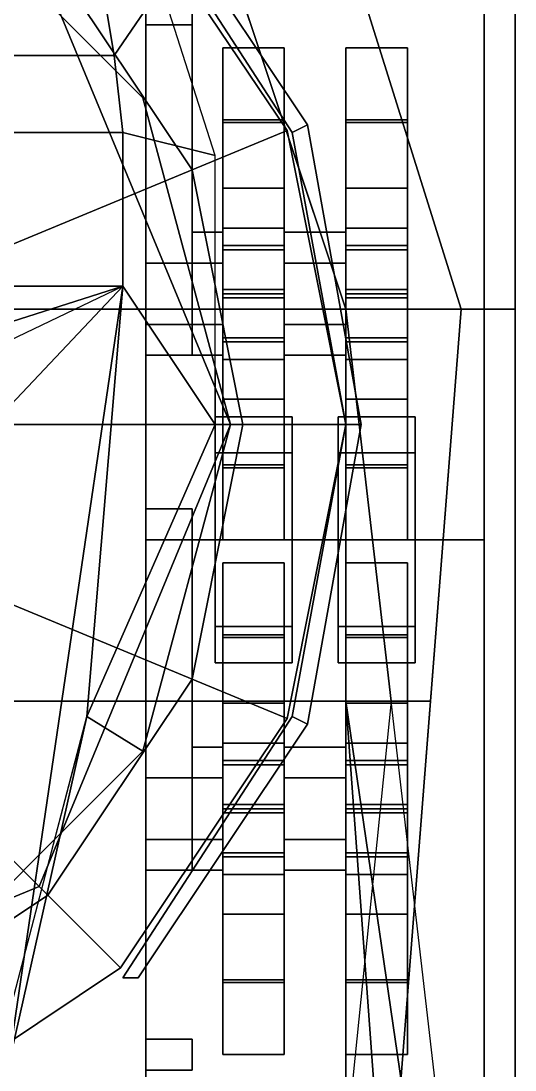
# Model space of a CAD drawing. Header units: millimetres. Extents: x -1.4 to 1.2, y -3.9 to 13.4.
# Drawn here: x 0.578 to 1.22, y -0.65 to 0.715 of the extents above; entities that cross this region are included whole.
import ezdxf

# ---------------------------------------------------------------- set-up
doc = ezdxf.new("R2010")
doc.units = ezdxf.units.MM
doc.header["$MEASUREMENT"] = 0
for name, color, linetype in [('crane_superstructure', 4, 'Continuous'), ('crane_turret', 2, 'Continuous'), ('fenders', 6, 'Continuous'), ('tank_only', 6, 'Continuous'), ('torsions', 5, 'Continuous'), ('tracks', 3, 'Continuous'), ('turret', 2, 'Continuous'), ('wheels', 2, 'Continuous')]:
    doc.layers.add(name, color=color, linetype=linetype)

msp = doc.modelspace()

# ---------------------------------------------------------------- linework, layer by layer
for points in [[(-0.74, 2.76, 0.59), (-0.74, -2.51, 0.67), (0.74, -2.51, 0.67), (0.74, 2.76, 0.59)], [(-0.74, -2.51, 0.67), (-0.74, 2.76, 0.59), (0.74, 2.76, 0.59), (0.74, -2.51, 0.67)], [(0.74, -2.51, 0.67), (0.74, -2.38, 0.39), (0.74, 2.39, 0.39), (0.74, 2.76, 0.59)], [(0.74, -2.51, 0.67), (0.74, 2.76, 0.59), (0.74, 1.65, 1.35), (0.74, 0.34, 1.27)], [(0.74, 2.39, 0.39), (0.74, -2.38, 0.39), (-0.74, -2.38, 0.39), (-0.74, 2.39, 0.39)], [(-1, 0.34, 1.67), (-1, -0.17, 1.67), (1, -0.17, 1.67), (1, 0.34, 1.67)], [(0.74, -2.97, 0.96), (0.74, -2.51, 0.67), (0.74, 0.34, 1.27), (0.74, -2.86, 1.08)], [(1, 0.34, 1.67), (1.0589, -0.17, 1.44), (1.1102, -0.17, 1.2397), (1.15, 0.34, 1.27)], [(1, 0.34, 1.67), (1, -0.17, 1.67), (1.0589, -0.17, 1.44), (1, 0.34, 1.67)], [(-1, -0.17, 1.67), (-1, -1.13, 1.67), (1, -1.13, 1.67), (1, -0.17, 1.67)], [(1.0589, -0.17, 1.44), (0.9612, -1.13, 1.38), (1.0352, -1.13, 1.1827), (1.1102, -0.17, 1.2397)], [(1, -0.17, 1.67), (1.14, -1.13, 1.52), (1.17, -1.13, 1.38), (1.0589, -0.17, 1.44)], [(1, -0.17, 1.67), (1.07, -1.13, 1.59), (1.14, -1.13, 1.52), (1, -0.17, 1.67)], [(1, -0.17, 1.67), (1, -1.13, 1.67), (1.07, -1.13, 1.59), (1, -0.17, 1.67)]]:
    msp.add_3dface(points)
at = {"layer": 'crane_superstructure'}
for points in [[(-0.75, 1.09, 1.67), (-1, 0.34, 1.67), (1, 0.34, 1.67), (0.75, 1.09, 1.67)], [(1, 0.34, 1.67), (1.15, 0.34, 1.27), (0.9153, 1.09, 1.3158), (0.75, 1.09, 1.67)]]:
    msp.add_3dface(points, dxfattribs=at)
at = {"layer": 'crane_turret'}
for points in [[(0.3536, 0.5436, 2.42), (0.6124, 0.8024, 2.34), (0.3314, 0.9901, 2.34), (0.1913, 0.6519, 2.42)], [(0.95, 0.58, 2.24), (0.73, 0.91, 2.24), (0.71, 0.91, 2.24), (0.93, 0.57, 2.24)], [(0.93, 0.57, 1.8), (0.71, 0.91, 1.8), (0.73, 0.91, 1.8), (0.95, 0.58, 1.8)], [(0.73, 0.91, 1.8), (0.73, 0.91, 2.24), (0.95, 0.58, 2.24), (0.95, 0.58, 1.8)], [(0.8001, 0.5214, 2.34), (0.9239, 0.5727, 2.29), (0.71, 0.89, 2.29), (0.6124, 0.8024, 2.34)], [(0.9239, 0.5727, 1.77), (0.71, 0.89, 1.77), (0.71, 0.89, 2.29), (0.9239, 0.5727, 2.29)], [(0.4619, 0.3813, 2.42), (0.8001, 0.5214, 2.34), (0.6124, 0.8024, 2.34), (0.3536, 0.5436, 2.42)], [(0.85, 0.19, 1.67), (0.601, 0.791, 1.67), (0.601, 0.791, 1.77), (0.85, 0.19, 1.77)], [(1.02, 0.19, 2.24), (0.95, 0.58, 2.24), (0.93, 0.57, 2.24), (1, 0.19, 2.24)], [(1, 0.19, 1.8), (0.93, 0.57, 1.8), (0.95, 0.58, 1.8), (1.02, 0.19, 1.8)], [(0.95, 0.58, 1.8), (0.95, 0.58, 2.24), (1.02, 0.19, 2.24), (1.02, 0.19, 1.8)], [(0.866, 0.19, 2.34), (1, 0.19, 2.29), (0.9239, 0.5727, 2.29), (0.8001, 0.5214, 2.34)], [(1, 0.19, 1.77), (0.9239, 0.5727, 1.77), (0.9239, 0.5727, 2.29), (1, 0.19, 2.29)], [(0.5, 0.19, 2.42), (0.866, 0.19, 2.34), (0.8001, 0.5214, 2.34), (0.4619, 0.3813, 2.42)], [(0.4619, -0.0013, 2.42), (0.8001, -0.1414, 2.34), (0.866, 0.19, 2.34), (0.5, 0.19, 2.42)], [(0.601, -0.411, 1.67), (0.85, 0.19, 1.67), (0.85, 0.19, 1.77), (0.601, -0.411, 1.77)], [(0.8001, -0.1414, 2.34), (0.9239, -0.1927, 2.29), (1, 0.19, 2.29), (0.866, 0.19, 2.34)], [(0.9239, -0.1927, 1.77), (1, 0.19, 1.77), (1, 0.19, 2.29), (0.9239, -0.1927, 2.29)], [(1.02, 0.19, 1.8), (0.95, -0.2, 1.8), (0.93, -0.19, 1.8), (1, 0.19, 1.8)], [(1, 0.19, 2.24), (0.93, -0.19, 2.24), (0.95, -0.2, 2.24), (1.02, 0.19, 2.24)], [(0.95, -0.2, 2.24), (0.95, -0.2, 1.8), (1.02, 0.19, 1.8), (1.02, 0.19, 2.24)], [(0.3536, -0.1636, 2.42), (0.6124, -0.4224, 2.34), (0.8001, -0.1414, 2.34), (0.4619, -0.0013, 2.42)], [(0.6124, -0.4224, 2.34), (0.7071, -0.5171, 2.29), (0.9239, -0.1927, 2.29), (0.8001, -0.1414, 2.34)], [(0.1913, -0.2719, 2.42), (0.3314, -0.6101, 2.34), (0.6124, -0.4224, 2.34), (0.3536, -0.1636, 2.42)], [(0.93, -0.19, 2.24), (0.71, -0.53, 2.24), (0.73, -0.53, 2.24), (0.95, -0.2, 2.24)], [(0.95, -0.2, 1.8), (0.73, -0.53, 1.8), (0.71, -0.53, 1.8), (0.93, -0.19, 1.8)], [(0.7071, -0.5171, 1.77), (0.9239, -0.1927, 1.77), (0.9239, -0.1927, 2.29), (0.7071, -0.5171, 2.29)], [(0.73, -0.53, 2.24), (0.73, -0.53, 1.8), (0.95, -0.2, 1.8), (0.95, -0.2, 2.24)], [(0, -0.66, 1.67), (0.601, -0.411, 1.67), (0.601, -0.411, 1.77), (0, -0.66, 1.77)], [(0.3314, -0.6101, 2.34), (0.3827, -0.7339, 2.29), (0.7071, -0.5171, 2.29), (0.6124, -0.4224, 2.34)], [(0.3827, -0.7339, 1.86), (0.7071, -0.5171, 1.77), (0.7071, -0.5171, 2.29), (0.3827, -0.7339, 2.19)], [(0.3827, -0.7339, 1.77), (0.7071, -0.5171, 1.77), (0.7071, -0.5171, 1.77), (0.3827, -0.7339, 1.86)], [(0.3827, -0.7339, 2.19), (0.7071, -0.5171, 2.29), (0.7071, -0.5171, 2.29), (0.3827, -0.7339, 2.29)], [(0.71, -0.53, 2.24), (0.71, -0.53, 1.8), (0.73, -0.53, 1.8), (0.73, -0.53, 2.24)]]:
    msp.add_3dface(points, dxfattribs=at)
at = {"layer": 'fenders'}
for points in [[(0.74, 1.65, 1.35), (1.15, 0.34, 1.27), (1.22, 0.34, 1.27), (1.22, 1.65, 1.35)], [(1.22, 1.65, 1.35), (1.22, 0.34, 1.27), (1.22, 0.34, 1.24), (1.22, 1.65, 1.32)], [(1.15, 0.34, 1.27), (0.9, -2.86, 1.08), (1.22, -2.86, 1.08), (1.22, 0.34, 1.27)], [(1.22, 0.34, 1.27), (1.22, -2.86, 1.08), (1.22, -2.86, 1.05), (1.22, 0.34, 1.24)]]:
    msp.add_3dface(points, dxfattribs=at)
at = {"layer": 'tank_only'}
for points in [[(1, 0.34, 1.67), (1.15, 0.34, 1.27), (0.74, 1.65, 1.35), (0.6, 1.54, 1.67)], [(-0.6, 1.54, 1.67), (-1, 0.34, 1.67), (1, 0.34, 1.67), (0.6, 1.54, 1.67)]]:
    msp.add_3dface(points, dxfattribs=at)
at = {"layer": 'torsions'}
for points in [[(0.8, 0.75, 0.41), (0.8, 0.71, 0.39), (0.74, 0.71, 0.39), (0.74, 0.75, 0.41)], [(0.74, 0.75, 0.46), (0.74, 0.71, 0.48), (0.8, 0.71, 0.48), (0.8, 0.75, 0.46)], [(0.8, 0.71, 0.48), (0.8, 0.71, 0.39), (0.8, 0.75, 0.41), (0.8, 0.75, 0.46)], [(0.74, 0.71, 0.48), (0.74, 0.32, 0.42), (0.8, 0.32, 0.42), (0.8, 0.71, 0.48)], [(0.74, 0.28, 0.35), (0.74, 0.28, 0.35), (0.74, 0.3029, 0.39), (0.74, 0.71, 0.39)], [(0.74, 0.4, 0.28), (0.74, 0.32, 0.28), (0.74, 0.28, 0.35), (0.74, 0.71, 0.39)], [(0.8, 0.71, 0.39), (0.8, 0.4, 0.28), (0.74, 0.4, 0.28), (0.74, 0.71, 0.39)], [(0.8, 0.32, 0.42), (0.8, 0.4, 0.28), (0.8, 0.71, 0.39), (0.8, 0.71, 0.48)], [(0.8, 0.4, 0.28), (0.8, 0.32, 0.28), (0.74, 0.32, 0.28), (0.74, 0.4, 0.28)], [(0.8, 0.28, 0.35), (0.8, 0.32, 0.28), (0.8, 0.4, 0.28), (0.8, 0.32, 0.42)], [(0.74, 0.32, 0.42), (0.74, 0.28, 0.35), (0.8, 0.28, 0.35), (0.8, 0.32, 0.42)], [(0.74, 0.28, 0.35), (0.74, 0.32, 0.28), (0.8, 0.32, 0.28), (0.8, 0.28, 0.35)], [(0.8, 0.08, 0.46), (0.8, 0.08, 0.41), (0.74, 0.08, 0.41), (0.74, 0.08, 0.46)], [(0.8, 0.08, 0.41), (0.8, 0.04, 0.39), (0.74, 0.04, 0.39), (0.74, 0.08, 0.41)], [(0.74, 0.08, 0.46), (0.74, 0.04, 0.48), (0.8, 0.04, 0.48), (0.8, 0.08, 0.46)], [(0.8, 0.04, 0.48), (0.8, 0.04, 0.39), (0.8, 0.08, 0.41), (0.8, 0.08, 0.46)], [(0.74, 0.04, 0.48), (0.74, -0.35, 0.42), (0.8, -0.35, 0.42), (0.8, 0.04, 0.48)], [(0.74, -0.39, 0.35), (0.74, -0.39, 0.35), (0.74, -0.3671, 0.39), (0.74, 0.04, 0.39)], [(0.74, -0.27, 0.28), (0.74, -0.35, 0.28), (0.74, -0.39, 0.35), (0.74, 0.04, 0.39)], [(0.8, 0.04, 0.39), (0.8, -0.27, 0.28), (0.74, -0.27, 0.28), (0.74, 0.04, 0.39)], [(0.8, -0.35, 0.42), (0.8, -0.27, 0.28), (0.8, 0.04, 0.39), (0.8, 0.04, 0.48)], [(0.8, -0.27, 0.28), (0.8, -0.35, 0.28), (0.74, -0.35, 0.28), (0.74, -0.27, 0.28)], [(0.8, -0.39, 0.35), (0.8, -0.35, 0.28), (0.8, -0.27, 0.28), (0.8, -0.35, 0.42)], [(0.74, -0.35, 0.42), (0.74, -0.39, 0.35), (0.8, -0.39, 0.35), (0.8, -0.35, 0.42)], [(0.74, -0.39, 0.35), (0.74, -0.35, 0.28), (0.8, -0.35, 0.28), (0.8, -0.39, 0.35)], [(0.8, -0.61, 0.46), (0.8, -0.61, 0.41), (0.74, -0.61, 0.41), (0.74, -0.61, 0.46)], [(0.8, -0.61, 0.41), (0.8, -0.65, 0.39), (0.74, -0.65, 0.39), (0.74, -0.61, 0.41)], [(0.74, -0.61, 0.46), (0.74, -0.65, 0.48), (0.8, -0.65, 0.48), (0.8, -0.61, 0.46)], [(0.8, -0.65, 0.48), (0.8, -0.65, 0.39), (0.8, -0.61, 0.41), (0.8, -0.61, 0.46)]]:
    msp.add_3dface(points, dxfattribs=at)
at = {"layer": 'tracks'}
for points in [[(1.18, 0.04, 1.18), (1.18, 2.58, 1.29), (0.74, 2.58, 1.29), (0.74, 0.04, 1.18)], [(0.74, 0.04, 1.18), (0.74, 2.58, 1.29), (0.74, 2.58, 1.25), (0.74, 0.04, 1.14)], [(0.74, 0.04, 1.14), (0.74, 2.58, 1.25), (1.18, 2.58, 1.25), (1.18, 0.04, 1.14)], [(1.18, 2.58, 1.25), (1.18, 2.58, 1.29), (1.18, 0.04, 1.18), (1.18, 0.04, 1.14)], [(0.74, 1.77, -0.01), (0.74, -1.79, -0.01), (0.74, -1.77, 0.03), (0.74, 1.76, 0.03)], [(1.18, 1.77, -0.01), (1.18, -1.79, -0.01), (0.74, -1.79, -0.01), (0.74, 1.77, -0.01)], [(1.18, -1.77, 0.03), (1.18, -1.79, -0.01), (1.18, 1.77, -0.01), (1.18, 1.76, 0.03)], [(0.74, 1.76, 0.03), (0.74, -1.77, 0.03), (1.18, -1.77, 0.03), (1.18, 1.76, 0.03)], [(0.74, -1.36, 1.11), (0.74, 0.04, 1.18), (0.74, 0.04, 1.14), (0.74, -1.36, 1.07)], [(1.18, -1.36, 1.11), (1.18, 0.04, 1.18), (0.74, 0.04, 1.18), (0.74, -1.36, 1.11)], [(0.74, -1.36, 1.07), (0.74, 0.04, 1.14), (1.18, 0.04, 1.14), (1.18, -1.36, 1.07)], [(1.18, 0.04, 1.14), (1.18, 0.04, 1.18), (1.18, -1.36, 1.11), (1.18, -1.36, 1.07)]]:
    msp.add_3dface(points, dxfattribs=at)
at = {"layer": 'turret'}
for points in [[(0.6987, 0.67, 2.4436), (0.76, 0.76, 1.72), (0.67, 1.04, 1.72), (0.65, 0.96, 2.33)], [(0.6987, 0.67, 2.4436), (0.65, 0.96, 2.33), (-0.65, 0.96, 2.33), (-0.6987, 0.67, 2.4436)], [(0.7361, 0.615, 1.67), (0.425, 0.9261, 1.67), (0.425, 0.9261, 1.72), (0.7361, 0.615, 1.72)], [(0.83, 0.54, 1.72), (0.76, 0.76, 1.72), (0.6987, 0.67, 2.4436), (0.71, 0.57, 2.47)], [(-0.6987, 0.67, 2.4436), (-0.71, 0.57, 2.47), (0.71, 0.57, 2.47), (0.6987, 0.67, 2.4436)], [(0.85, 0.19, 1.67), (0.7361, 0.615, 1.67), (0.7361, 0.615, 1.72), (0.85, 0.19, 1.72)], [(-0.71, 0.57, 2.47), (-0.71, 0.37, 2.47), (0.71, 0.37, 2.47), (0.71, 0.57, 2.47)], [(0.71, 0.37, 2.47), (0.83, 0.19, 1.72), (0.83, 0.54, 1.72), (0.71, 0.57, 2.47)], [(-0.01, 0.37, 2.47), (-0.01, 0.14, 2.4384), (-0.01, 0.14, 2.4384), (0.71, 0.37, 2.47)], [(-0.01, 0.14, 2.4384), (0.1, 0.0775, 2.4299), (0.71, 0.37, 2.47)], [(0.2, -0.17, 2.3959), (0.1, -0.42, 2.3616), (0.56, -0.65, 2.33), (0.71, 0.37, 2.47)], [(0.71, 0.37, 2.47), (0.56, -0.65, 2.33), (0.663, -0.19, 1.72), (0.71, 0.37, 2.47)], [(0.71, 0.37, 2.47), (0.663, -0.19, 1.72), (0.83, 0.19, 1.72), (0.71, 0.37, 2.47)], [(0.85, 0.19, 1.72), (0.83, 0.2646, 1.72), (0.83, 0.2646, 1.72), (0.83, 0.19, 1.72)], [(0.7361, -0.235, 1.72), (0.85, 0.19, 1.72), (0.83, 0.19, 1.72), (0.663, -0.19, 1.72)], [(0.7361, -0.235, 1.67), (0.85, 0.19, 1.67), (0.85, 0.19, 1.72), (0.7361, -0.235, 1.72)], [(0.43, -0.86, 2.24), (0.54, -0.66, 1.72), (0.663, -0.19, 1.72), (0.56, -0.65, 2.33)], [(0.7361, -0.235, 1.72), (0.7361, -0.235, 1.72), (0.663, -0.19, 1.72), (0.6212, -0.35, 1.72)], [(0.425, -0.5461, 1.67), (0.7361, -0.235, 1.67), (0.7361, -0.235, 1.72), (0.425, -0.5461, 1.72)]]:
    msp.add_3dface(points, dxfattribs=at)
at = {"layer": 'wheels'}
for points in [[(0.84, 0.5863, 0.1237), (0.84, 0.68, 0.35), (0.92, 0.68, 0.35), (0.92, 0.5863, 0.1237)], [(0.84, 0.4973, 0.1722), (0.84, 0.5827, 0.32), (0.84, 0.68, 0.35), (0.84, 0.5863, 0.1237)], [(0.84, 0.68, 0.35), (0.84, 0.5863, 0.5763), (0.92, 0.5863, 0.5763), (0.92, 0.68, 0.35)], [(0.84, 0.5827, 0.38), (0.84, 0.4973, 0.5278), (0.84, 0.5863, 0.5763), (0.84, 0.68, 0.35)], [(0.84, 0.5827, 0.32), (0.84, 0.5827, 0.38), (0.84, 0.68, 0.35)], [(0.92, 0.5827, 0.32), (0.92, 0.4973, 0.1722), (0.92, 0.5863, 0.1237), (0.92, 0.68, 0.35)], [(0.92, 0.5827, 0.38), (0.92, 0.5827, 0.32), (0.92, 0.68, 0.35), (0.92, 0.5863, 0.5763)], [(1, 0.4973, 0.1722), (1, 0.5827, 0.32), (1, 0.68, 0.35), (1, 0.5863, 0.1237)], [(1.08, 0.68, 0.35), (1.08, 0.5863, 0.1237), (1, 0.5863, 0.1237), (1, 0.68, 0.35)], [(1, 0.5827, 0.38), (1, 0.4973, 0.5278), (1, 0.5863, 0.5763), (1, 0.68, 0.35)], [(1.08, 0.5863, 0.5763), (1.08, 0.68, 0.35), (1, 0.68, 0.35), (1, 0.5863, 0.5763)], [(1, 0.5827, 0.32), (1, 0.5827, 0.38), (1, 0.68, 0.35)], [(1.08, 0.5827, 0.32), (1.08, 0.4973, 0.1722), (1.08, 0.5863, 0.1237), (1.08, 0.68, 0.35)], [(1.08, 0.5827, 0.38), (1.08, 0.5827, 0.32), (1.08, 0.68, 0.35), (1.08, 0.5863, 0.5763)], [(0.84, 0.4454, 0.1422), (0.84, 0.4973, 0.1722), (0.84, 0.5863, 0.1237), (0.84, 0.36, 0.03)], [(0.84, 0.36, 0.03), (0.84, 0.5863, 0.1237), (0.92, 0.5863, 0.1237), (0.92, 0.36, 0.03)], [(0.84, 0.5863, 0.5763), (0.84, 0.36, 0.67), (0.92, 0.36, 0.67), (0.92, 0.5863, 0.5763)], [(0.84, 0.4973, 0.5278), (0.84, 0.4454, 0.5578), (0.84, 0.36, 0.67), (0.84, 0.5863, 0.5763)], [(0.84, 0.4973, 0.5278), (0.84, 0.5827, 0.38), (0.92, 0.5827, 0.38), (0.92, 0.4973, 0.5278)], [(0.84, 0.5827, 0.32), (0.84, 0.4973, 0.1722), (0.92, 0.4973, 0.1722), (0.92, 0.5827, 0.32)], [(0.84, 0.4227, 0.38), (0.84, 0.5827, 0.38), (0.92, 0.5827, 0.38), (0.92, 0.4227, 0.38)], [(0.84, 0.5827, 0.32), (0.84, 0.4227, 0.32), (0.92, 0.4227, 0.32), (0.92, 0.5827, 0.32)], [(0.84, 0.5827, 0.38), (0.84, 0.4227, 0.38), (0.84, 0.4227, 0.32), (0.84, 0.5827, 0.32)], [(0.92, 0.4973, 0.1722), (0.92, 0.4454, 0.1422), (0.92, 0.36, 0.03), (0.92, 0.5863, 0.1237)], [(0.92, 0.4973, 0.5278), (0.92, 0.5827, 0.38), (0.92, 0.5863, 0.5763)], [(0.92, 0.4454, 0.5578), (0.92, 0.4973, 0.5278), (0.92, 0.5863, 0.5763), (0.92, 0.36, 0.67)], [(0.92, 0.4227, 0.38), (0.92, 0.5827, 0.38), (0.92, 0.5827, 0.32), (0.92, 0.4227, 0.32)], [(1, 0.4454, 0.1422), (1, 0.4973, 0.1722), (1, 0.5863, 0.1237), (1, 0.36, 0.03)], [(1.08, 0.5863, 0.1237), (1.08, 0.36, 0.03), (1, 0.36, 0.03), (1, 0.5863, 0.1237)], [(1, 0.4973, 0.5278), (1, 0.4454, 0.5578), (1, 0.36, 0.67), (1, 0.5863, 0.5763)], [(1.08, 0.36, 0.67), (1.08, 0.5863, 0.5763), (1, 0.5863, 0.5763), (1, 0.36, 0.67)], [(1.08, 0.5827, 0.38), (1.08, 0.4973, 0.5278), (1, 0.4973, 0.5278), (1, 0.5827, 0.38)], [(1.08, 0.4973, 0.1722), (1.08, 0.5827, 0.32), (1, 0.5827, 0.32), (1, 0.4973, 0.1722)], [(1, 0.4227, 0.32), (1, 0.5827, 0.32), (1, 0.5827, 0.38), (1, 0.4227, 0.38)], [(1.08, 0.4227, 0.32), (1.08, 0.5827, 0.32), (1, 0.5827, 0.32), (1, 0.4227, 0.32)], [(1.08, 0.5827, 0.38), (1.08, 0.4227, 0.38), (1, 0.4227, 0.38), (1, 0.5827, 0.38)], [(1.08, 0.4973, 0.1722), (1.08, 0.4454, 0.1422), (1.08, 0.36, 0.03), (1.08, 0.5863, 0.1237)], [(1.08, 0.4973, 0.5278), (1.08, 0.5827, 0.38), (1.08, 0.5863, 0.5763)], [(1.08, 0.4454, 0.5578), (1.08, 0.4973, 0.5278), (1.08, 0.5863, 0.5763), (1.08, 0.36, 0.67)], [(1.08, 0.5827, 0.32), (1.08, 0.4227, 0.32), (1.08, 0.4227, 0.38), (1.08, 0.5827, 0.38)], [(0.84, 0.4973, 0.1722), (0.84, 0.4173, 0.3107), (0.84, 0.3654, 0.2807), (0.84, 0.4454, 0.1422)], [(0.84, 0.4454, 0.5578), (0.84, 0.3654, 0.4193), (0.84, 0.4173, 0.3893), (0.84, 0.4973, 0.5278)], [(0.84, 0.4973, 0.5278), (0.84, 0.4173, 0.3893), (0.92, 0.4173, 0.3893), (0.92, 0.4973, 0.5278)], [(0.84, 0.4173, 0.3107), (0.84, 0.4973, 0.1722), (0.92, 0.4973, 0.1722), (0.92, 0.4173, 0.3107)], [(0.92, 0.4173, 0.3107), (0.92, 0.4973, 0.1722), (0.92, 0.4454, 0.1422), (0.92, 0.3654, 0.2807)], [(0.92, 0.3654, 0.4193), (0.92, 0.4454, 0.5578), (0.92, 0.4973, 0.5278), (0.92, 0.4173, 0.3893)], [(1, 0.3654, 0.2807), (1, 0.4454, 0.1422), (1, 0.4973, 0.1722), (1, 0.4173, 0.3107)], [(1.08, 0.4173, 0.3893), (1.08, 0.4973, 0.5278), (1, 0.4973, 0.5278), (1, 0.4173, 0.3893)], [(1, 0.4173, 0.3893), (1, 0.4973, 0.5278), (1, 0.4454, 0.5578), (1, 0.3654, 0.4193)], [(1.08, 0.4973, 0.1722), (1.08, 0.4173, 0.3107), (1, 0.4173, 0.3107), (1, 0.4973, 0.1722)], [(1.08, 0.4454, 0.1422), (1.08, 0.3654, 0.2807), (1.08, 0.4173, 0.3107), (1.08, 0.4973, 0.1722)], [(1.08, 0.4973, 0.5278), (1.08, 0.4173, 0.3893), (1.08, 0.3654, 0.4193), (1.08, 0.4454, 0.5578)], [(0.84, 0.4, 0.4193), (0.84, 0.44, 0.35), (0.8, 0.44, 0.35), (0.8, 0.4, 0.4193)], [(0.84, 0.44, 0.35), (0.84, 0.4, 0.2807), (0.8, 0.4, 0.2807), (0.8, 0.44, 0.35)], [(0.84, 0.4454, 0.1422), (0.84, 0.3654, 0.2807), (0.92, 0.3654, 0.2807), (0.92, 0.4454, 0.1422)], [(0.84, 0.4454, 0.1422), (0.84, 0.2746, 0.1422), (0.92, 0.2746, 0.1422), (0.92, 0.4454, 0.1422)], [(0.84, 0.2746, 0.1422), (0.84, 0.4454, 0.1422), (0.84, 0.4454, 0.1422), (0.84, 0.36, 0.03)], [(0.84, 0.3654, 0.4193), (0.84, 0.4454, 0.5578), (0.92, 0.4454, 0.5578), (0.92, 0.3654, 0.4193)], [(0.84, 0.2746, 0.5578), (0.84, 0.4454, 0.5578), (0.92, 0.4454, 0.5578), (0.92, 0.2746, 0.5578)], [(0.84, 0.4454, 0.5578), (0.84, 0.2746, 0.5578), (0.84, 0.36, 0.67)], [(0.92, 0.4454, 0.1422), (0.92, 0.2746, 0.1422), (0.92, 0.2746, 0.1422), (0.92, 0.36, 0.03)], [(0.92, 0.2746, 0.5578), (0.92, 0.4454, 0.5578), (0.92, 0.36, 0.67)], [(1, 0.44, 0.35), (1, 0.4, 0.2807), (0.92, 0.4, 0.2807), (0.92, 0.44, 0.35)], [(1, 0.4, 0.4193), (1, 0.44, 0.35), (0.92, 0.44, 0.35), (0.92, 0.4, 0.4193)], [(1.08, 0.3654, 0.2807), (1.08, 0.4454, 0.1422), (1, 0.4454, 0.1422), (1, 0.3654, 0.2807)], [(1, 0.2746, 0.1422), (1, 0.4454, 0.1422), (1, 0.4454, 0.1422), (1, 0.36, 0.03)], [(1.08, 0.2746, 0.1422), (1.08, 0.4454, 0.1422), (1, 0.4454, 0.1422), (1, 0.2746, 0.1422)], [(1.08, 0.4454, 0.5578), (1.08, 0.3654, 0.4193), (1, 0.3654, 0.4193), (1, 0.4454, 0.5578)], [(1, 0.4454, 0.5578), (1, 0.2746, 0.5578), (1, 0.36, 0.67)], [(1.08, 0.4454, 0.5578), (1.08, 0.2746, 0.5578), (1, 0.2746, 0.5578), (1, 0.4454, 0.5578)], [(1.08, 0.4454, 0.1422), (1.08, 0.2746, 0.1422), (1.08, 0.2746, 0.1422), (1.08, 0.36, 0.03)], [(1.08, 0.2746, 0.5578), (1.08, 0.4454, 0.5578), (1.08, 0.36, 0.67)], [(0.84, 0.4227, 0.32), (0.84, 0.4173, 0.3107), (0.92, 0.4173, 0.3107), (0.92, 0.4227, 0.32)], [(0.84, 0.4173, 0.3893), (0.84, 0.4227, 0.38), (0.92, 0.4227, 0.38), (0.92, 0.4173, 0.3893)], [(0.84, 0.2973, 0.32), (0.84, 0.3027, 0.3107), (0.84, 0.4227, 0.38), (0.84, 0.4173, 0.3893)], [(0.84, 0.3027, 0.3107), (0.84, 0.3546, 0.2807), (0.84, 0.4227, 0.32), (0.84, 0.4227, 0.38)], [(0.84, 0.3546, 0.2807), (0.84, 0.3654, 0.2807), (0.84, 0.4173, 0.3107), (0.84, 0.4227, 0.32)], [(0.84, 0.2973, 0.38), (0.84, 0.2973, 0.32), (0.84, 0.4173, 0.3893), (0.84, 0.3654, 0.4193)], [(1.08, 0.4173, 0.3107), (1.08, 0.4227, 0.32), (1, 0.4227, 0.32), (1, 0.4173, 0.3107)], [(1.08, 0.4227, 0.38), (1.08, 0.4173, 0.3893), (1, 0.4173, 0.3893), (1, 0.4227, 0.38)], [(1.08, 0.4227, 0.32), (1.08, 0.4173, 0.3107), (1.08, 0.2973, 0.38), (1.08, 0.3027, 0.3893)], [(1.08, 0.4227, 0.38), (1.08, 0.4227, 0.32), (1.08, 0.3027, 0.3893), (1.08, 0.3546, 0.4193)], [(1.08, 0.4173, 0.3893), (1.08, 0.4227, 0.38), (1.08, 0.3546, 0.4193), (1.08, 0.3654, 0.4193)], [(1.08, 0.4173, 0.3107), (1.08, 0.3654, 0.2807), (1.08, 0.2973, 0.32), (1.08, 0.2973, 0.38)], [(0.84, 0.32, 0.4193), (0.84, 0.4, 0.4193), (0.8, 0.4, 0.4193), (0.8, 0.32, 0.4193)], [(0.84, 0.4, 0.2807), (0.84, 0.32, 0.2807), (0.8, 0.32, 0.2807), (0.8, 0.4, 0.2807)], [(1, 0.4, 0.2807), (1, 0.32, 0.2807), (0.92, 0.32, 0.2807), (0.92, 0.4, 0.2807)], [(1, 0.32, 0.4193), (1, 0.4, 0.4193), (0.92, 0.4, 0.4193), (0.92, 0.32, 0.4193)], [(0.84, 0.3654, 0.2807), (0.84, 0.3546, 0.2807), (0.92, 0.3546, 0.2807), (0.92, 0.3654, 0.2807)], [(0.84, 0.3546, 0.4193), (0.84, 0.3654, 0.4193), (0.92, 0.3654, 0.4193), (0.92, 0.3546, 0.4193)], [(0.84, 0.3027, 0.3893), (0.84, 0.2973, 0.38), (0.84, 0.3654, 0.4193), (0.84, 0.3546, 0.4193)], [(0.84, 0.2227, 0.1722), (0.84, 0.2746, 0.1422), (0.84, 0.36, 0.03), (0.84, 0.1337, 0.1237)], [(0.84, 0.1337, 0.1237), (0.84, 0.36, 0.03), (0.92, 0.36, 0.03), (0.92, 0.1337, 0.1237)], [(0.84, 0.36, 0.67), (0.84, 0.1337, 0.5763), (0.92, 0.1337, 0.5763), (0.92, 0.36, 0.67)], [(0.84, 0.2746, 0.5578), (0.84, 0.2227, 0.5278), (0.84, 0.1337, 0.5763), (0.84, 0.36, 0.67)], [(0.92, 0.2746, 0.1422), (0.92, 0.2227, 0.1722), (0.92, 0.1337, 0.1237), (0.92, 0.36, 0.03)], [(0.92, 0.2227, 0.5278), (0.92, 0.2746, 0.5578), (0.92, 0.36, 0.67), (0.92, 0.1337, 0.5763)], [(1.08, 0.3654, 0.4193), (1.08, 0.3546, 0.4193), (1, 0.3546, 0.4193), (1, 0.3654, 0.4193)], [(1.08, 0.3546, 0.2807), (1.08, 0.3654, 0.2807), (1, 0.3654, 0.2807), (1, 0.3546, 0.2807)], [(1, 0.2227, 0.1722), (1, 0.2746, 0.1422), (1, 0.36, 0.03), (1, 0.1337, 0.1237)], [(1.08, 0.36, 0.03), (1.08, 0.1337, 0.1237), (1, 0.1337, 0.1237), (1, 0.36, 0.03)], [(1, 0.2746, 0.5578), (1, 0.2227, 0.5278), (1, 0.1337, 0.5763), (1, 0.36, 0.67)], [(1.08, 0.1337, 0.5763), (1.08, 0.36, 0.67), (1, 0.36, 0.67), (1, 0.1337, 0.5763)], [(1.08, 0.3654, 0.2807), (1.08, 0.3546, 0.2807), (1.08, 0.3027, 0.3107), (1.08, 0.2973, 0.32)], [(1.08, 0.2746, 0.1422), (1.08, 0.2227, 0.1722), (1.08, 0.1337, 0.1237), (1.08, 0.36, 0.03)], [(1.08, 0.2227, 0.5278), (1.08, 0.2746, 0.5578), (1.08, 0.36, 0.67), (1.08, 0.1337, 0.5763)], [(0.84, 0.2746, 0.1422), (0.84, 0.3546, 0.2807), (0.84, 0.3027, 0.3107), (0.84, 0.2227, 0.1722)], [(0.84, 0.3546, 0.2807), (0.84, 0.2746, 0.1422), (0.92, 0.2746, 0.1422), (0.92, 0.3546, 0.2807)], [(0.84, 0.2227, 0.5278), (0.84, 0.3027, 0.3893), (0.84, 0.3546, 0.4193), (0.84, 0.2746, 0.5578)], [(0.84, 0.2746, 0.5578), (0.84, 0.3546, 0.4193), (0.92, 0.3546, 0.4193), (0.92, 0.2746, 0.5578)], [(0.92, 0.3546, 0.2807), (0.92, 0.2746, 0.1422), (0.92, 0.2227, 0.1722), (0.92, 0.3027, 0.3107)], [(0.92, 0.3027, 0.3893), (0.92, 0.2227, 0.5278), (0.92, 0.2746, 0.5578), (0.92, 0.3546, 0.4193)], [(1.08, 0.2746, 0.1422), (1.08, 0.3546, 0.2807), (1, 0.3546, 0.2807), (1, 0.2746, 0.1422)], [(1, 0.3027, 0.3107), (1, 0.2227, 0.1722), (1, 0.2746, 0.1422), (1, 0.3546, 0.2807)], [(1.08, 0.3546, 0.4193), (1.08, 0.2746, 0.5578), (1, 0.2746, 0.5578), (1, 0.3546, 0.4193)], [(1, 0.3546, 0.4193), (1, 0.2746, 0.5578), (1, 0.2227, 0.5278), (1, 0.3027, 0.3893)], [(1.08, 0.2227, 0.1722), (1.08, 0.3027, 0.3107), (1.08, 0.3546, 0.2807), (1.08, 0.2746, 0.1422)], [(1.08, 0.2746, 0.5578), (1.08, 0.3546, 0.4193), (1.08, 0.3027, 0.3893), (1.08, 0.2227, 0.5278)], [(0.84, 0.28, 0.35), (0.84, 0.32, 0.4193), (0.8, 0.32, 0.4193), (0.8, 0.28, 0.35)], [(0.84, 0.32, 0.2807), (0.84, 0.28, 0.35), (0.8, 0.28, 0.35), (0.8, 0.32, 0.2807)], [(1, 0.32, 0.2807), (1, 0.28, 0.35), (0.92, 0.28, 0.35), (0.92, 0.32, 0.2807)], [(1, 0.28, 0.35), (1, 0.32, 0.4193), (0.92, 0.32, 0.4193), (0.92, 0.28, 0.35)], [(0.84, 0.3027, 0.3893), (0.84, 0.2227, 0.5278), (0.92, 0.2227, 0.5278), (0.92, 0.3027, 0.3893)], [(0.84, 0.2227, 0.1722), (0.84, 0.3027, 0.3107), (0.92, 0.3027, 0.3107), (0.92, 0.2227, 0.1722)], [(0.84, 0.2973, 0.38), (0.84, 0.3027, 0.3893), (0.92, 0.3027, 0.3893), (0.92, 0.2973, 0.38)], [(0.84, 0.3027, 0.3107), (0.84, 0.2973, 0.32), (0.92, 0.2973, 0.32), (0.92, 0.3027, 0.3107)], [(1.08, 0.2227, 0.5278), (1.08, 0.3027, 0.3893), (1, 0.3027, 0.3893), (1, 0.2227, 0.5278)], [(1.08, 0.3027, 0.3107), (1.08, 0.2227, 0.1722), (1, 0.2227, 0.1722), (1, 0.3027, 0.3107)], [(1.08, 0.3027, 0.3893), (1.08, 0.2973, 0.38), (1, 0.2973, 0.38), (1, 0.3027, 0.3893)], [(1.08, 0.2973, 0.32), (1.08, 0.3027, 0.3107), (1, 0.3027, 0.3107), (1, 0.2973, 0.32)], [(0.84, 0.1373, 0.38), (0.84, 0.2973, 0.38), (0.92, 0.2973, 0.38), (0.92, 0.1373, 0.38)], [(0.84, 0.2973, 0.32), (0.84, 0.1373, 0.32), (0.92, 0.1373, 0.32), (0.92, 0.2973, 0.32)], [(0.84, 0.1373, 0.32), (0.84, 0.2973, 0.32), (0.84, 0.2973, 0.38), (0.84, 0.1373, 0.38)], [(0.92, 0.2973, 0.32), (0.92, 0.1373, 0.32), (0.92, 0.1373, 0.38), (0.92, 0.2973, 0.38)], [(1.08, 0.1373, 0.32), (1.08, 0.2973, 0.32), (1, 0.2973, 0.32), (1, 0.1373, 0.32)], [(1.08, 0.2973, 0.38), (1.08, 0.1373, 0.38), (1, 0.1373, 0.38), (1, 0.2973, 0.38)], [(1, 0.2973, 0.38), (1, 0.1373, 0.38), (1, 0.1373, 0.32), (1, 0.2973, 0.32)], [(1.08, 0.1373, 0.38), (1.08, 0.2973, 0.38), (1.08, 0.2973, 0.32), (1.08, 0.1373, 0.32)], [(0.84, 0.1373, 0.32), (0.84, 0.2227, 0.1722), (0.84, 0.1337, 0.1237), (0.84, 0.04, 0.35)], [(0.84, 0.1373, 0.38), (0.84, 0.2227, 0.5278), (0.92, 0.2227, 0.5278), (0.92, 0.1373, 0.38)], [(0.84, 0.2227, 0.5278), (0.84, 0.1373, 0.38), (0.84, 0.1337, 0.5763)], [(0.84, 0.2227, 0.1722), (0.84, 0.1373, 0.32), (0.92, 0.1373, 0.32), (0.92, 0.2227, 0.1722)], [(0.92, 0.2227, 0.1722), (0.92, 0.1373, 0.32), (0.92, 0.04, 0.35), (0.92, 0.1337, 0.1237)], [(0.92, 0.1373, 0.38), (0.92, 0.2227, 0.5278), (0.92, 0.1337, 0.5763), (0.92, 0.04, 0.35)], [(1, 0.1373, 0.32), (1, 0.2227, 0.1722), (1, 0.1337, 0.1237), (1, 0.04, 0.35)], [(1, 0.2227, 0.5278), (1, 0.1373, 0.38), (1, 0.1337, 0.5763)], [(1.08, 0.2227, 0.5278), (1.08, 0.1373, 0.38), (1, 0.1373, 0.38), (1, 0.2227, 0.5278)], [(1.08, 0.1373, 0.32), (1.08, 0.2227, 0.1722), (1, 0.2227, 0.1722), (1, 0.1373, 0.32)], [(1.08, 0.2227, 0.1722), (1.08, 0.1373, 0.32), (1.08, 0.04, 0.35), (1.08, 0.1337, 0.1237)], [(1.08, 0.1373, 0.38), (1.08, 0.2227, 0.5278), (1.08, 0.1337, 0.5763), (1.08, 0.04, 0.35)], [(0.83, 0.1531, 0.8669), (0.83, 0.2, 0.98), (0.93, 0.2, 0.98), (0.93, 0.1531, 0.8669)], [(0.83, 0.2, 0.98), (0.83, 0.1531, 1.0931), (0.93, 0.1531, 1.0931), (0.93, 0.2, 0.98)], [(0.93, -0.0731, 0.8669), (0.93, 0.2, 0.98), (0.93, 0.1531, 1.0931), (0.93, -0.12, 0.98)], [(0.93, 0.04, 0.82), (0.93, 0.1531, 0.8669), (0.93, 0.2, 0.98), (0.93, -0.0731, 0.8669)], [(0.99, 0.1531, 0.8669), (0.99, 0.2, 0.98), (1.09, 0.2, 0.98), (1.09, 0.1531, 0.8669)], [(0.99, 0.2, 0.98), (0.99, 0.1531, 1.0931), (1.09, 0.1531, 1.0931), (1.09, 0.2, 0.98)], [(1.09, 0.04, 0.82), (1.09, 0.1531, 0.8669), (1.09, 0.2, 0.98), (1.09, -0.0731, 0.8669)], [(1.09, -0.0731, 0.8669), (1.09, 0.2, 0.98), (1.09, 0.1531, 1.0931), (1.09, -0.12, 0.98)], [(0.83, 0.04, 0.82), (0.83, 0.1531, 0.8669), (0.93, 0.1531, 0.8669), (0.93, 0.04, 0.82)], [(0.83, 0.1531, 1.0931), (0.83, 0.04, 1.14), (0.93, 0.04, 1.14), (0.93, 0.1531, 1.0931)], [(0.93, -0.12, 0.98), (0.93, 0.1531, 1.0931), (0.93, 0.04, 1.14), (0.93, -0.0731, 1.0931)], [(0.99, 0.04, 0.82), (0.99, 0.1531, 0.8669), (1.09, 0.1531, 0.8669), (1.09, 0.04, 0.82)], [(0.99, 0.1531, 1.0931), (0.99, 0.04, 1.14), (1.09, 0.04, 1.14), (1.09, 0.1531, 1.0931)], [(1.09, -0.12, 0.98), (1.09, 0.1531, 1.0931), (1.09, 0.04, 1.14), (1.09, -0.0731, 1.0931)], [(0.84, 0.1373, 0.38), (0.84, 0.1373, 0.32), (0.84, 0.04, 0.35), (0.84, 0.1337, 0.5763)], [(0.92, 0.1373, 0.32), (0.92, 0.1373, 0.38), (0.92, 0.04, 0.35)], [(1, 0.1373, 0.38), (1, 0.1373, 0.32), (1, 0.04, 0.35), (1, 0.1337, 0.5763)], [(1.08, 0.1373, 0.32), (1.08, 0.1373, 0.38), (1.08, 0.04, 0.35)], [(0.84, 0.04, 0.35), (0.84, 0.1337, 0.1237), (0.92, 0.1337, 0.1237), (0.92, 0.04, 0.35)], [(0.84, 0.1337, 0.5763), (0.84, 0.04, 0.35), (0.92, 0.04, 0.35), (0.92, 0.1337, 0.5763)], [(1.08, 0.1337, 0.1237), (1.08, 0.04, 0.35), (1, 0.04, 0.35), (1, 0.1337, 0.1237)], [(1.08, 0.04, 0.35), (1.08, 0.1337, 0.5763), (1, 0.1337, 0.5763), (1, 0.04, 0.35)], [(0.83, -0.0731, 0.8669), (0.83, 0.04, 0.82), (0.93, 0.04, 0.82), (0.93, -0.0731, 0.8669)], [(0.83, 0.04, 1.14), (0.83, -0.0731, 1.0931), (0.93, -0.0731, 1.0931), (0.93, 0.04, 1.14)], [(0.99, -0.0731, 0.8669), (0.99, 0.04, 0.82), (1.09, 0.04, 0.82), (1.09, -0.0731, 0.8669)], [(0.99, 0.04, 1.14), (0.99, -0.0731, 1.0931), (1.09, -0.0731, 1.0931), (1.09, 0.04, 1.14)], [(0.84, -0.0837, 0.1237), (0.84, 0.01, 0.35), (0.92, 0.01, 0.35), (0.92, -0.0837, 0.1237)], [(0.84, -0.1727, 0.1722), (0.84, -0.0873, 0.32), (0.84, 0.01, 0.35), (0.84, -0.0837, 0.1237)], [(0.84, 0.01, 0.35), (0.84, -0.0837, 0.5763), (0.92, -0.0837, 0.5763), (0.92, 0.01, 0.35)], [(0.84, -0.0873, 0.38), (0.84, -0.1727, 0.5278), (0.84, -0.0837, 0.5763), (0.84, 0.01, 0.35)], [(0.84, -0.0873, 0.32), (0.84, -0.0873, 0.38), (0.84, 0.01, 0.35)], [(0.92, -0.0873, 0.32), (0.92, -0.1727, 0.1722), (0.92, -0.0837, 0.1237), (0.92, 0.01, 0.35)], [(0.92, -0.0873, 0.38), (0.92, -0.0873, 0.32), (0.92, 0.01, 0.35), (0.92, -0.0837, 0.5763)], [(1, -0.1727, 0.1722), (1, -0.0873, 0.32), (1, 0.01, 0.35), (1, -0.0837, 0.1237)], [(1.08, 0.01, 0.35), (1.08, -0.0837, 0.1237), (1, -0.0837, 0.1237), (1, 0.01, 0.35)], [(1, -0.0873, 0.38), (1, -0.1727, 0.5278), (1, -0.0837, 0.5763), (1, 0.01, 0.35)], [(1.08, -0.0837, 0.5763), (1.08, 0.01, 0.35), (1, 0.01, 0.35), (1, -0.0837, 0.5763)], [(1, -0.0873, 0.32), (1, -0.0873, 0.38), (1, 0.01, 0.35)], [(1.08, -0.0873, 0.32), (1.08, -0.1727, 0.1722), (1.08, -0.0837, 0.1237), (1.08, 0.01, 0.35)], [(1.08, -0.0873, 0.38), (1.08, -0.0873, 0.32), (1.08, 0.01, 0.35), (1.08, -0.0837, 0.5763)], [(0.83, -0.12, 0.98), (0.83, -0.0731, 0.8669), (0.93, -0.0731, 0.8669), (0.93, -0.12, 0.98)], [(0.83, -0.0731, 1.0931), (0.83, -0.12, 0.98), (0.93, -0.12, 0.98), (0.93, -0.0731, 1.0931)], [(0.99, -0.12, 0.98), (0.99, -0.0731, 0.8669), (1.09, -0.0731, 0.8669), (1.09, -0.12, 0.98)], [(0.99, -0.0731, 1.0931), (0.99, -0.12, 0.98), (1.09, -0.12, 0.98), (1.09, -0.0731, 1.0931)], [(0.84, -0.2246, 0.1422), (0.84, -0.1727, 0.1722), (0.84, -0.0837, 0.1237), (0.84, -0.31, 0.03)], [(0.84, -0.31, 0.03), (0.84, -0.0837, 0.1237), (0.92, -0.0837, 0.1237), (0.92, -0.31, 0.03)], [(0.84, -0.0837, 0.5763), (0.84, -0.31, 0.67), (0.92, -0.31, 0.67), (0.92, -0.0837, 0.5763)], [(0.84, -0.1727, 0.5278), (0.84, -0.2246, 0.5578), (0.84, -0.31, 0.67), (0.84, -0.0837, 0.5763)], [(0.84, -0.1727, 0.5278), (0.84, -0.0873, 0.38), (0.92, -0.0873, 0.38), (0.92, -0.1727, 0.5278)], [(0.84, -0.0873, 0.32), (0.84, -0.1727, 0.1722), (0.92, -0.1727, 0.1722), (0.92, -0.0873, 0.32)], [(0.84, -0.2473, 0.38), (0.84, -0.0873, 0.38), (0.92, -0.0873, 0.38), (0.92, -0.2473, 0.38)], [(0.84, -0.0873, 0.32), (0.84, -0.2473, 0.32), (0.92, -0.2473, 0.32), (0.92, -0.0873, 0.32)], [(0.84, -0.0873, 0.38), (0.84, -0.2473, 0.38), (0.84, -0.2473, 0.32), (0.84, -0.0873, 0.32)], [(0.92, -0.1727, 0.1722), (0.92, -0.2246, 0.1422), (0.92, -0.31, 0.03), (0.92, -0.0837, 0.1237)], [(0.92, -0.1727, 0.5278), (0.92, -0.0873, 0.38), (0.92, -0.0837, 0.5763)], [(0.92, -0.2246, 0.5578), (0.92, -0.1727, 0.5278), (0.92, -0.0837, 0.5763), (0.92, -0.31, 0.67)], [(0.92, -0.2473, 0.38), (0.92, -0.0873, 0.38), (0.92, -0.0873, 0.32), (0.92, -0.2473, 0.32)], [(1, -0.2246, 0.1422), (1, -0.1727, 0.1722), (1, -0.0837, 0.1237), (1, -0.31, 0.03)], [(1.08, -0.0837, 0.1237), (1.08, -0.31, 0.03), (1, -0.31, 0.03), (1, -0.0837, 0.1237)], [(1, -0.1727, 0.5278), (1, -0.2246, 0.5578), (1, -0.31, 0.67), (1, -0.0837, 0.5763)], [(1.08, -0.31, 0.67), (1.08, -0.0837, 0.5763), (1, -0.0837, 0.5763), (1, -0.31, 0.67)], [(1.08, -0.0873, 0.38), (1.08, -0.1727, 0.5278), (1, -0.1727, 0.5278), (1, -0.0873, 0.38)], [(1.08, -0.1727, 0.1722), (1.08, -0.0873, 0.32), (1, -0.0873, 0.32), (1, -0.1727, 0.1722)], [(1, -0.2473, 0.32), (1, -0.0873, 0.32), (1, -0.0873, 0.38), (1, -0.2473, 0.38)], [(1.08, -0.2473, 0.32), (1.08, -0.0873, 0.32), (1, -0.0873, 0.32), (1, -0.2473, 0.32)], [(1.08, -0.0873, 0.38), (1.08, -0.2473, 0.38), (1, -0.2473, 0.38), (1, -0.0873, 0.38)], [(1.08, -0.1727, 0.1722), (1.08, -0.2246, 0.1422), (1.08, -0.31, 0.03), (1.08, -0.0837, 0.1237)], [(1.08, -0.1727, 0.5278), (1.08, -0.0873, 0.38), (1.08, -0.0837, 0.5763)], [(1.08, -0.2246, 0.5578), (1.08, -0.1727, 0.5278), (1.08, -0.0837, 0.5763), (1.08, -0.31, 0.67)], [(1.08, -0.0873, 0.32), (1.08, -0.2473, 0.32), (1.08, -0.2473, 0.38), (1.08, -0.0873, 0.38)], [(0.84, -0.1727, 0.1722), (0.84, -0.2527, 0.3107), (0.84, -0.3046, 0.2807), (0.84, -0.2246, 0.1422)], [(0.84, -0.2246, 0.5578), (0.84, -0.3046, 0.4193), (0.84, -0.2527, 0.3893), (0.84, -0.1727, 0.5278)], [(0.84, -0.1727, 0.5278), (0.84, -0.2527, 0.3893), (0.92, -0.2527, 0.3893), (0.92, -0.1727, 0.5278)], [(0.84, -0.2527, 0.3107), (0.84, -0.1727, 0.1722), (0.92, -0.1727, 0.1722), (0.92, -0.2527, 0.3107)], [(0.92, -0.2527, 0.3107), (0.92, -0.1727, 0.1722), (0.92, -0.2246, 0.1422), (0.92, -0.3046, 0.2807)], [(0.92, -0.3046, 0.4193), (0.92, -0.2246, 0.5578), (0.92, -0.1727, 0.5278), (0.92, -0.2527, 0.3893)], [(1, -0.3046, 0.2807), (1, -0.2246, 0.1422), (1, -0.1727, 0.1722), (1, -0.2527, 0.3107)], [(1.08, -0.2527, 0.3893), (1.08, -0.1727, 0.5278), (1, -0.1727, 0.5278), (1, -0.2527, 0.3893)], [(1, -0.2527, 0.3893), (1, -0.1727, 0.5278), (1, -0.2246, 0.5578), (1, -0.3046, 0.4193)], [(1.08, -0.1727, 0.1722), (1.08, -0.2527, 0.3107), (1, -0.2527, 0.3107), (1, -0.1727, 0.1722)], [(1.08, -0.2246, 0.1422), (1.08, -0.3046, 0.2807), (1.08, -0.2527, 0.3107), (1.08, -0.1727, 0.1722)], [(1.08, -0.1727, 0.5278), (1.08, -0.2527, 0.3893), (1.08, -0.3046, 0.4193), (1.08, -0.2246, 0.5578)], [(0.84, -0.27, 0.4193), (0.84, -0.23, 0.35), (0.8, -0.23, 0.35), (0.8, -0.27, 0.4193)], [(0.84, -0.23, 0.35), (0.84, -0.27, 0.2807), (0.8, -0.27, 0.2807), (0.8, -0.23, 0.35)], [(0.84, -0.2246, 0.1422), (0.84, -0.3046, 0.2807), (0.92, -0.3046, 0.2807), (0.92, -0.2246, 0.1422)], [(0.84, -0.2246, 0.1422), (0.84, -0.3954, 0.1422), (0.92, -0.3954, 0.1422), (0.92, -0.2246, 0.1422)], [(0.84, -0.3954, 0.1422), (0.84, -0.2246, 0.1422), (0.84, -0.2246, 0.1422), (0.84, -0.31, 0.03)], [(0.84, -0.3046, 0.4193), (0.84, -0.2246, 0.5578), (0.92, -0.2246, 0.5578), (0.92, -0.3046, 0.4193)], [(0.84, -0.3954, 0.5578), (0.84, -0.2246, 0.5578), (0.92, -0.2246, 0.5578), (0.92, -0.3954, 0.5578)], [(0.84, -0.2246, 0.5578), (0.84, -0.3954, 0.5578), (0.84, -0.31, 0.67)], [(0.92, -0.2246, 0.1422), (0.92, -0.3954, 0.1422), (0.92, -0.3954, 0.1422), (0.92, -0.31, 0.03)], [(0.92, -0.3954, 0.5578), (0.92, -0.2246, 0.5578), (0.92, -0.31, 0.67)], [(1, -0.23, 0.35), (1, -0.27, 0.2807), (0.92, -0.27, 0.2807), (0.92, -0.23, 0.35)], [(1, -0.27, 0.4193), (1, -0.23, 0.35), (0.92, -0.23, 0.35), (0.92, -0.27, 0.4193)], [(1.08, -0.3046, 0.2807), (1.08, -0.2246, 0.1422), (1, -0.2246, 0.1422), (1, -0.3046, 0.2807)], [(1, -0.3954, 0.1422), (1, -0.2246, 0.1422), (1, -0.2246, 0.1422), (1, -0.31, 0.03)], [(1.08, -0.3954, 0.1422), (1.08, -0.2246, 0.1422), (1, -0.2246, 0.1422), (1, -0.3954, 0.1422)], [(1.08, -0.2246, 0.5578), (1.08, -0.3046, 0.4193), (1, -0.3046, 0.4193), (1, -0.2246, 0.5578)], [(1, -0.2246, 0.5578), (1, -0.3954, 0.5578), (1, -0.31, 0.67)], [(1.08, -0.2246, 0.5578), (1.08, -0.3954, 0.5578), (1, -0.3954, 0.5578), (1, -0.2246, 0.5578)], [(1.08, -0.2246, 0.1422), (1.08, -0.3954, 0.1422), (1.08, -0.3954, 0.1422), (1.08, -0.31, 0.03)], [(1.08, -0.3954, 0.5578), (1.08, -0.2246, 0.5578), (1.08, -0.31, 0.67)], [(0.84, -0.2473, 0.32), (0.84, -0.2527, 0.3107), (0.92, -0.2527, 0.3107), (0.92, -0.2473, 0.32)], [(0.84, -0.2527, 0.3893), (0.84, -0.2473, 0.38), (0.92, -0.2473, 0.38), (0.92, -0.2527, 0.3893)], [(0.84, -0.3727, 0.32), (0.84, -0.3673, 0.3107), (0.84, -0.2473, 0.38), (0.84, -0.2527, 0.3893)], [(0.84, -0.3673, 0.3107), (0.84, -0.3154, 0.2807), (0.84, -0.2473, 0.32), (0.84, -0.2473, 0.38)], [(0.84, -0.3154, 0.2807), (0.84, -0.3046, 0.2807), (0.84, -0.2527, 0.3107), (0.84, -0.2473, 0.32)], [(0.84, -0.3727, 0.38), (0.84, -0.3727, 0.32), (0.84, -0.2527, 0.3893), (0.84, -0.3046, 0.4193)], [(1.08, -0.2527, 0.3107), (1.08, -0.2473, 0.32), (1, -0.2473, 0.32), (1, -0.2527, 0.3107)], [(1.08, -0.2473, 0.38), (1.08, -0.2527, 0.3893), (1, -0.2527, 0.3893), (1, -0.2473, 0.38)], [(1.08, -0.2473, 0.32), (1.08, -0.2527, 0.3107), (1.08, -0.3727, 0.38), (1.08, -0.3673, 0.3893)], [(1.08, -0.2473, 0.38), (1.08, -0.2473, 0.32), (1.08, -0.3673, 0.3893), (1.08, -0.3154, 0.4193)], [(1.08, -0.2527, 0.3893), (1.08, -0.2473, 0.38), (1.08, -0.3154, 0.4193), (1.08, -0.3046, 0.4193)], [(1.08, -0.2527, 0.3107), (1.08, -0.3046, 0.2807), (1.08, -0.3727, 0.32), (1.08, -0.3727, 0.38)], [(0.84, -0.35, 0.4193), (0.84, -0.27, 0.4193), (0.8, -0.27, 0.4193), (0.8, -0.35, 0.4193)], [(0.84, -0.27, 0.2807), (0.84, -0.35, 0.2807), (0.8, -0.35, 0.2807), (0.8, -0.27, 0.2807)], [(1, -0.27, 0.2807), (1, -0.35, 0.2807), (0.92, -0.35, 0.2807), (0.92, -0.27, 0.2807)], [(1, -0.35, 0.4193), (1, -0.27, 0.4193), (0.92, -0.27, 0.4193), (0.92, -0.35, 0.4193)], [(0.84, -0.3046, 0.2807), (0.84, -0.3154, 0.2807), (0.92, -0.3154, 0.2807), (0.92, -0.3046, 0.2807)], [(0.84, -0.3154, 0.4193), (0.84, -0.3046, 0.4193), (0.92, -0.3046, 0.4193), (0.92, -0.3154, 0.4193)], [(0.84, -0.3673, 0.3893), (0.84, -0.3727, 0.38), (0.84, -0.3046, 0.4193), (0.84, -0.3154, 0.4193)], [(0.84, -0.4473, 0.1722), (0.84, -0.3954, 0.1422), (0.84, -0.31, 0.03), (0.84, -0.5363, 0.1237)], [(0.84, -0.5363, 0.1237), (0.84, -0.31, 0.03), (0.92, -0.31, 0.03), (0.92, -0.5363, 0.1237)], [(0.84, -0.31, 0.67), (0.84, -0.5363, 0.5763), (0.92, -0.5363, 0.5763), (0.92, -0.31, 0.67)], [(0.84, -0.3954, 0.5578), (0.84, -0.4473, 0.5278), (0.84, -0.5363, 0.5763), (0.84, -0.31, 0.67)], [(0.92, -0.3954, 0.1422), (0.92, -0.4473, 0.1722), (0.92, -0.5363, 0.1237), (0.92, -0.31, 0.03)], [(0.92, -0.4473, 0.5278), (0.92, -0.3954, 0.5578), (0.92, -0.31, 0.67), (0.92, -0.5363, 0.5763)], [(1.08, -0.3046, 0.4193), (1.08, -0.3154, 0.4193), (1, -0.3154, 0.4193), (1, -0.3046, 0.4193)], [(1.08, -0.3154, 0.2807), (1.08, -0.3046, 0.2807), (1, -0.3046, 0.2807), (1, -0.3154, 0.2807)], [(1, -0.4473, 0.1722), (1, -0.3954, 0.1422), (1, -0.31, 0.03), (1, -0.5363, 0.1237)], [(1.08, -0.31, 0.03), (1.08, -0.5363, 0.1237), (1, -0.5363, 0.1237), (1, -0.31, 0.03)], [(1, -0.3954, 0.5578), (1, -0.4473, 0.5278), (1, -0.5363, 0.5763), (1, -0.31, 0.67)], [(1.08, -0.5363, 0.5763), (1.08, -0.31, 0.67), (1, -0.31, 0.67), (1, -0.5363, 0.5763)], [(1.08, -0.3046, 0.2807), (1.08, -0.3154, 0.2807), (1.08, -0.3673, 0.3107), (1.08, -0.3727, 0.32)], [(1.08, -0.3954, 0.1422), (1.08, -0.4473, 0.1722), (1.08, -0.5363, 0.1237), (1.08, -0.31, 0.03)], [(1.08, -0.4473, 0.5278), (1.08, -0.3954, 0.5578), (1.08, -0.31, 0.67), (1.08, -0.5363, 0.5763)], [(0.84, -0.3954, 0.1422), (0.84, -0.3154, 0.2807), (0.84, -0.3673, 0.3107), (0.84, -0.4473, 0.1722)], [(0.84, -0.3154, 0.2807), (0.84, -0.3954, 0.1422), (0.92, -0.3954, 0.1422), (0.92, -0.3154, 0.2807)], [(0.84, -0.4473, 0.5278), (0.84, -0.3673, 0.3893), (0.84, -0.3154, 0.4193), (0.84, -0.3954, 0.5578)], [(0.84, -0.3954, 0.5578), (0.84, -0.3154, 0.4193), (0.92, -0.3154, 0.4193), (0.92, -0.3954, 0.5578)], [(0.92, -0.3154, 0.2807), (0.92, -0.3954, 0.1422), (0.92, -0.4473, 0.1722), (0.92, -0.3673, 0.3107)], [(0.92, -0.3673, 0.3893), (0.92, -0.4473, 0.5278), (0.92, -0.3954, 0.5578), (0.92, -0.3154, 0.4193)], [(1.08, -0.3954, 0.1422), (1.08, -0.3154, 0.2807), (1, -0.3154, 0.2807), (1, -0.3954, 0.1422)], [(1, -0.3673, 0.3107), (1, -0.4473, 0.1722), (1, -0.3954, 0.1422), (1, -0.3154, 0.2807)], [(1.08, -0.3154, 0.4193), (1.08, -0.3954, 0.5578), (1, -0.3954, 0.5578), (1, -0.3154, 0.4193)], [(1, -0.3154, 0.4193), (1, -0.3954, 0.5578), (1, -0.4473, 0.5278), (1, -0.3673, 0.3893)], [(1.08, -0.4473, 0.1722), (1.08, -0.3673, 0.3107), (1.08, -0.3154, 0.2807), (1.08, -0.3954, 0.1422)], [(1.08, -0.3954, 0.5578), (1.08, -0.3154, 0.4193), (1.08, -0.3673, 0.3893), (1.08, -0.4473, 0.5278)], [(0.84, -0.39, 0.35), (0.84, -0.35, 0.4193), (0.8, -0.35, 0.4193), (0.8, -0.39, 0.35)], [(0.84, -0.35, 0.2807), (0.84, -0.39, 0.35), (0.8, -0.39, 0.35), (0.8, -0.35, 0.2807)], [(1, -0.35, 0.2807), (1, -0.39, 0.35), (0.92, -0.39, 0.35), (0.92, -0.35, 0.2807)], [(1, -0.39, 0.35), (1, -0.35, 0.4193), (0.92, -0.35, 0.4193), (0.92, -0.39, 0.35)], [(0.84, -0.3673, 0.3893), (0.84, -0.4473, 0.5278), (0.92, -0.4473, 0.5278), (0.92, -0.3673, 0.3893)], [(0.84, -0.4473, 0.1722), (0.84, -0.3673, 0.3107), (0.92, -0.3673, 0.3107), (0.92, -0.4473, 0.1722)], [(0.84, -0.3727, 0.38), (0.84, -0.3673, 0.3893), (0.92, -0.3673, 0.3893), (0.92, -0.3727, 0.38)], [(0.84, -0.3673, 0.3107), (0.84, -0.3727, 0.32), (0.92, -0.3727, 0.32), (0.92, -0.3673, 0.3107)], [(1.08, -0.4473, 0.5278), (1.08, -0.3673, 0.3893), (1, -0.3673, 0.3893), (1, -0.4473, 0.5278)], [(1.08, -0.3673, 0.3107), (1.08, -0.4473, 0.1722), (1, -0.4473, 0.1722), (1, -0.3673, 0.3107)], [(1.08, -0.3673, 0.3893), (1.08, -0.3727, 0.38), (1, -0.3727, 0.38), (1, -0.3673, 0.3893)], [(1.08, -0.3727, 0.32), (1.08, -0.3673, 0.3107), (1, -0.3673, 0.3107), (1, -0.3727, 0.32)], [(0.84, -0.5327, 0.38), (0.84, -0.3727, 0.38), (0.92, -0.3727, 0.38), (0.92, -0.5327, 0.38)], [(0.84, -0.3727, 0.32), (0.84, -0.5327, 0.32), (0.92, -0.5327, 0.32), (0.92, -0.3727, 0.32)], [(0.84, -0.5327, 0.32), (0.84, -0.3727, 0.32), (0.84, -0.3727, 0.38), (0.84, -0.5327, 0.38)], [(0.92, -0.3727, 0.32), (0.92, -0.5327, 0.32), (0.92, -0.5327, 0.38), (0.92, -0.3727, 0.38)], [(1.08, -0.5327, 0.32), (1.08, -0.3727, 0.32), (1, -0.3727, 0.32), (1, -0.5327, 0.32)], [(1.08, -0.3727, 0.38), (1.08, -0.5327, 0.38), (1, -0.5327, 0.38), (1, -0.3727, 0.38)], [(1, -0.3727, 0.38), (1, -0.5327, 0.38), (1, -0.5327, 0.32), (1, -0.3727, 0.32)], [(1.08, -0.5327, 0.38), (1.08, -0.3727, 0.38), (1.08, -0.3727, 0.32), (1.08, -0.5327, 0.32)], [(0.84, -0.5327, 0.32), (0.84, -0.4473, 0.1722), (0.84, -0.5363, 0.1237), (0.84, -0.63, 0.35)], [(0.84, -0.5327, 0.38), (0.84, -0.4473, 0.5278), (0.92, -0.4473, 0.5278), (0.92, -0.5327, 0.38)], [(0.84, -0.4473, 0.5278), (0.84, -0.5327, 0.38), (0.84, -0.5363, 0.5763)], [(0.84, -0.4473, 0.1722), (0.84, -0.5327, 0.32), (0.92, -0.5327, 0.32), (0.92, -0.4473, 0.1722)], [(0.92, -0.4473, 0.1722), (0.92, -0.5327, 0.32), (0.92, -0.63, 0.35), (0.92, -0.5363, 0.1237)], [(0.92, -0.5327, 0.38), (0.92, -0.4473, 0.5278), (0.92, -0.5363, 0.5763), (0.92, -0.63, 0.35)], [(1, -0.5327, 0.32), (1, -0.4473, 0.1722), (1, -0.5363, 0.1237), (1, -0.63, 0.35)], [(1, -0.4473, 0.5278), (1, -0.5327, 0.38), (1, -0.5363, 0.5763)], [(1.08, -0.4473, 0.5278), (1.08, -0.5327, 0.38), (1, -0.5327, 0.38), (1, -0.4473, 0.5278)], [(1.08, -0.5327, 0.32), (1.08, -0.4473, 0.1722), (1, -0.4473, 0.1722), (1, -0.5327, 0.32)], [(1.08, -0.4473, 0.1722), (1.08, -0.5327, 0.32), (1.08, -0.63, 0.35), (1.08, -0.5363, 0.1237)], [(1.08, -0.5327, 0.38), (1.08, -0.4473, 0.5278), (1.08, -0.5363, 0.5763), (1.08, -0.63, 0.35)], [(0.84, -0.5327, 0.38), (0.84, -0.5327, 0.32), (0.84, -0.63, 0.35), (0.84, -0.5363, 0.5763)], [(0.84, -0.63, 0.35), (0.84, -0.5363, 0.1237), (0.92, -0.5363, 0.1237), (0.92, -0.63, 0.35)], [(0.84, -0.5363, 0.5763), (0.84, -0.63, 0.35), (0.92, -0.63, 0.35), (0.92, -0.5363, 0.5763)], [(0.92, -0.5327, 0.32), (0.92, -0.5327, 0.38), (0.92, -0.63, 0.35)], [(1, -0.5327, 0.38), (1, -0.5327, 0.32), (1, -0.63, 0.35), (1, -0.5363, 0.5763)], [(1.08, -0.5363, 0.1237), (1.08, -0.63, 0.35), (1, -0.63, 0.35), (1, -0.5363, 0.1237)], [(1.08, -0.63, 0.35), (1.08, -0.5363, 0.5763), (1, -0.5363, 0.5763), (1, -0.63, 0.35)], [(1.08, -0.5327, 0.32), (1.08, -0.5327, 0.38), (1.08, -0.63, 0.35)]]:
    msp.add_3dface(points, dxfattribs=at)

doc.saveas('drawing.dxf')
